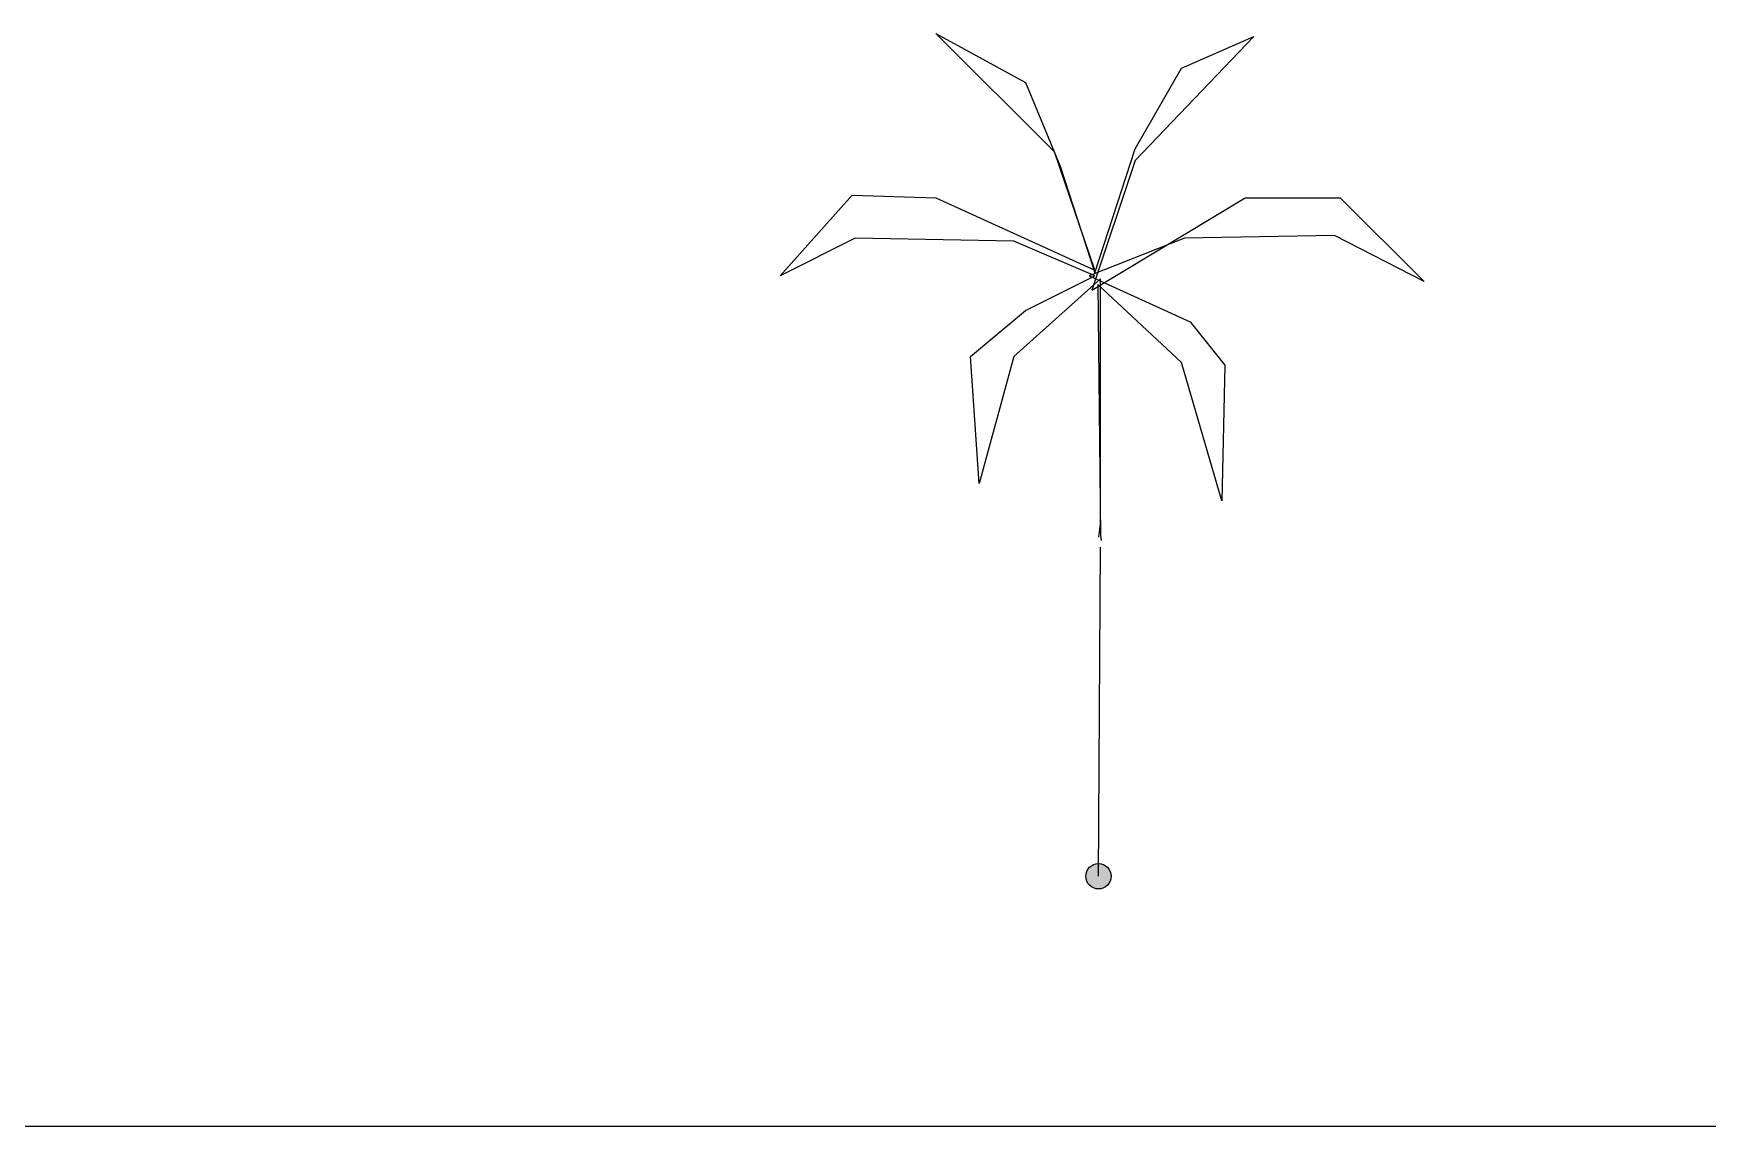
# Model space of a CAD drawing. Header units: millimetres. Extents: x 684983 to 685377, y 990360 to 990509.
# Drawn here: x 684985.023 to 684987.282, y 990362.041 to 990363.516 of the extents above; entities that cross this region are included whole.
import ezdxf

# ---------------------------------------------------------------- set-up
doc = ezdxf.new("R2010")
doc.units = ezdxf.units.MM
doc.layers.add('SYMBOLS', color=7, linetype='Continuous')
doc.layers.add('TITLE', color=6, linetype='Continuous')

# ---------------------------------------------------------------- blocks, each defined once
blk = doc.blocks.new('A$C11072AF8')
blk.add_hatch(color=3).paths.add_polyline_path([(0.7827, 0.03, 1), (0.7227, 0.03, 1)])
at = {"color": 3}
blk.add_line((0.7527, 0.03), (0.7578, 0.8082), dxfattribs=at)
blk.add_lwpolyline([(0.7538, 0.8315), (0.7578, 0.8627), (0.7578, 1.4423), (0.553, 1.2582), (0.4711, 0.9582), (0.4506, 1.2582), (0.5803, 1.3673), (0.7441, 1.4491), (0.553, 1.5309), (0.1775, 1.5377), (0, 1.4491), (0.1707, 1.64), (0.3687, 1.6332), (0.7441, 1.4627), (0.6486, 1.7423), (0.3687, 2.0219), (0.5803, 1.9059), (0.6622, 1.7082), (0.7441, 1.4559), (0.8397, 1.7491), (0.9489, 1.94), (1.1196, 2.015), (0.8397, 1.7218), (0.7373, 1.415), (1.0991, 1.6332), (1.3244, 1.6332), (1.5224, 1.4355), (1.3108, 1.5446), (0.9558, 1.5377), (0.7305, 1.4491), (0.9694, 1.34), (1.0513, 1.2377), (1.0445, 0.9173), (0.9489, 1.2446), (0.751, 1.4287), (0.7578, 0.8354), (0.7591, 0.8234)], dxfattribs=at)
blk.add_circle((0.7527, 0.03), 0.03, dxfattribs=at)
blk = doc.blocks.new('A$C0CA14312')
blk.add_blockref('A$C11072AF8', (0, 0))
blk = doc.blocks.new('CCONUT')
at = {"xscale": 0.6000000000000001, "yscale": 0.6000000000000001, "zscale": 0.6000000000000001}
blk.add_blockref('A$C0CA14312', (-0.4516, -0.018), dxfattribs=at)

msp = doc.modelspace()

# ---------------------------------------------------------------- linework, layer by layer
at = {"layer": 'TITLE', "color": 8}
msp.add_line((685014.9642, 990362.0411), (684982.7636, 990362.0411), dxfattribs=at)

# ---------------------------------------------------------------- block references
at = {"layer": 'SYMBOLS', "ltscale": 10, "xscale": 0.951709358338591, "yscale": 0.951709358338591, "zscale": 0.951709358338591}
msp.add_blockref('CCONUT', (684986.4604, 990362.3788), dxfattribs=at)

doc.saveas('drawing.dxf')
